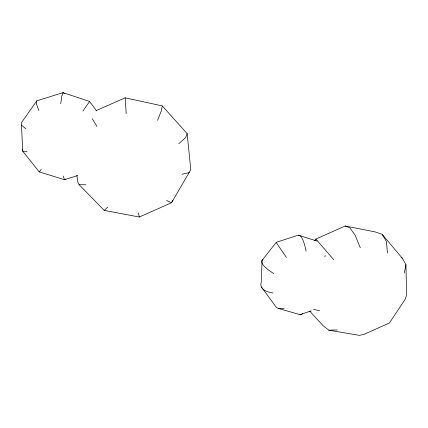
<?xml version="1.0" encoding="UTF-8"?>
<svg xmlns="http://www.w3.org/2000/svg" width="428" height="428" viewBox="0 0 428 428"><rect width="100%" height="100%" fill="white"/><g stroke="black" fill="none" stroke-linecap="round" stroke-linejoin="round"><path stroke-width="0.64" d="M60.755 103.737L61.782 96.059L63.039 92.646L89.554 101.447L96.616 110.879M64.398 93.63L63.039 92.646L36.84 100.799L36.417 103.961L38.862 110.563M96.07 110.665L125.179 97.809L162.255 105.898L161.452 110.526L157.606 120.289M404.332 272.978L405.937 264.6L402.213 258.137L382.14 234.303L375.126 231.901L345.193 225.995L315.864 239.065L314.805 240.739M162.255 105.898L187.143 133.606L185.736 137.484L178.792 143.648M172.596 200.545L171.569 202.722L139.33 217.033L104.202 210.373L79.105 184.714L77.8 182.023L76.863 175.512M166.556 200.486L171.569 202.722L190.792 169.67L187.143 133.606M82.946 111.034L89.554 101.447L89.142 101.843M36.84 100.799L21.4 122.734L22.7 151.196L39.248 171.912L64.521 179.69L77.746 175.507M39.248 171.912L41.265 169.263M316.864 241.012L298.225 235.181L276.226 242.323L262.075 260.433L261.235 282.287A39.772 15.098 -15.4 0 0 272.989 292.998M104.202 210.373L107.77 207.141M65.832 179.059L64.521 179.69L63.157 176.026M278.361 308.406L299.889 314.634L311.247 310.889M181.996 174.223L189.315 172.623M309.658 311.06L322.974 325.558L328.757 330.17L337.184 329.961M79.105 184.714L85.964 184.768M26.969 151.33L22.7 151.196L22.668 149.629M328.757 330.17L359.269 335.354L363.709 334.482L389.416 322.974L404.925 299.654L406.6 295.347L405.937 264.6M313.489 309.316L319.7 310.808M345.193 225.995L349.965 227.958L355.192 235.379L360.328 247.807M401.025 257.56L402.213 258.137M21.47 125.174L25.948 128.86M333.712 259.684L315.864 239.065M261.471 287.07L274.84 305.325A39.665 14.884 -54.7 0 0 284.074 308.214M382.14 234.303L386.452 241.494L387.41 253.028M92.282 118.684L96.953 126.479M138.405 212.984L139.33 217.033M126.196 113.554L125.179 97.809M273.824 273.588A39.97 9.539 21.4 0 1 262.776 259.652M286.471 257.495A39.981 0.412 54.9 0 1 276.226 242.323M298.225 235.181A39.809 8.913 88.4 0 1 306.068 251.118M302.671 313.601A39.809 8.913 88.4 0 1 299.889 314.634M325.168 255.441A39.665 14.884 -54.7 0 1 324.868 256.918"/></g></svg>
